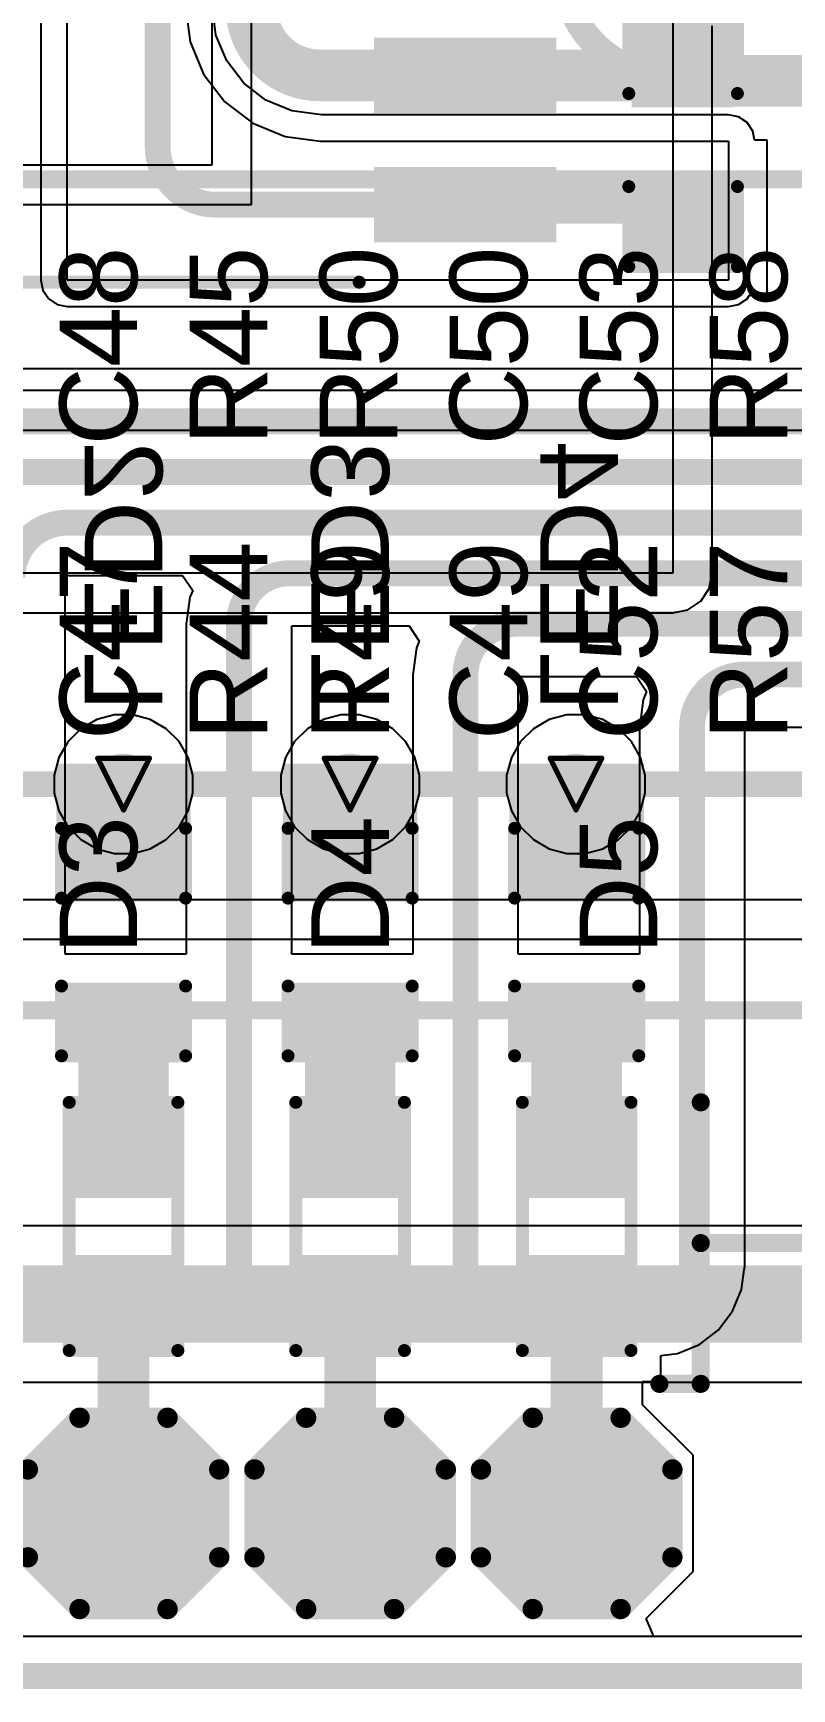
# Model space of a CAD drawing. Header units: inches. Extents: x 0 to 35.2, y -0.7 to 15.9.
# Drawn here: x 0.495 to 0.788, y -0.005 to 0.636 of the extents above; entities that cross this region are included whole.
import ezdxf

# ---------------------------------------------------------------- set-up
doc = ezdxf.new("R2010")
doc.units = ezdxf.units.IN
doc.header["$MEASUREMENT"] = 0
for name, color, linetype in [('Bottom Layer', 5, 'Continuous'), ('Bottom Overlay', 54, 'Continuous'), ('Bottom Paste', 16, 'Continuous'), ('Bottom Solder', 6, 'Continuous'), ('Drill Drawing', 1, 'Continuous'), ('GND1', 16, 'Continuous'), ('GND2', 76, 'Continuous'), ('Mechanical 6', 56, 'Continuous'), ('Top Layer', 1, 'Continuous'), ('Top Overlay', 2, 'Continuous'), ('Via Holes', 16, 'Continuous')]:
    doc.layers.add(name, color=color, linetype=linetype)
doc.styles.add('Arial', font='', dxfattribs={"height": 0.2})
doc.styles.get('Arial').set_extended_font_data('Arial')

# ---------------------------------------------------------------- blocks, each defined once
blk = doc.blocks.new('SOIC_16_300____B_22')
at = {"layer": 'Bottom Layer'}
for points in [[(0.15945, -0.11319), (0.22441, -0.11319), (0.22441, -0.13681), (0.15945, -0.13681)], [(0.15945, -0.16319), (0.22441, -0.16319), (0.22441, -0.18681), (0.15945, -0.18681)]]:
    blk.add_hatch(color=5, dxfattribs=at).paths.add_polyline_path(points)
at = {"layer": 'Bottom Paste'}
for points in [[(0.15945, -0.11319), (0.22441, -0.11319), (0.22441, -0.13681), (0.15945, -0.13681)], [(0.15945, -0.16319), (0.22441, -0.16319), (0.22441, -0.18681), (0.15945, -0.18681)]]:
    blk.add_hatch(color=16, dxfattribs=at).paths.add_polyline_path(points)
at = {"layer": 'Bottom Solder'}
for points in [[(0.15669, -0.11043), (0.22717, -0.11043), (0.22717, -0.13957), (0.15669, -0.13957)], [(0.15669, -0.16043), (0.22717, -0.16043), (0.22717, -0.18957), (0.15669, -0.18957)]]:
    blk.add_hatch(color=6, dxfattribs=at).paths.add_polyline_path(points)
at = {"layer": 'Bottom Overlay', "const_width": 0.005}
blk.add_lwpolyline([(-0.142, -0.205), (0.151, -0.205)], dxfattribs=at)
at = {"layer": 'Bottom Overlay', "const_width": 0.0025}
blk.add_lwpolyline([(0.14975, -0.205, 1), (0.15225, -0.205, 1)], format="xyb", close=True, dxfattribs=at)
blk = doc.blocks.new('T__________B_27')
at = {"layer": 'Bottom Layer'}
blk.add_hatch(color=5, dxfattribs=at).paths.add_polyline_path([(0.015, 0.03), (-0.015, 0.03), (-0.03, 0.015), (-0.03, -0.015), (-0.015, -0.03), (0.015, -0.03), (0.03, -0.015), (0.03, 0.015)])
at = {"layer": 'Bottom Paste'}
blk.add_hatch(color=16, dxfattribs=at).paths.add_polyline_path([(0.015, 0.03), (-0.015, 0.03), (-0.03, 0.015), (-0.03, -0.015), (-0.015, -0.03), (0.015, -0.03), (0.03, -0.015), (0.03, 0.015)])
at = {"layer": 'Bottom Solder'}
blk.add_hatch(color=6, dxfattribs=at).paths.add_polyline_path([(0.017, 0.034), (-0.017, 0.034), (-0.034, 0.017), (-0.034, -0.017), (-0.017, -0.034), (0.017, -0.034), (0.034, -0.017), (0.034, 0.017)])
at = {"layer": 'Bottom Overlay', "const_width": 0.00787}
for points in [[(-0.017, 0.037), (-0.037, 0.017)], [(0.017, 0.037), (-0.017, 0.037)], [(0.037, 0.017), (0.017, 0.037)], [(-0.037, 0.017), (-0.037, -0.017)], [(0.037, 0.017), (0.037, -0.017)], [(-0.017, -0.037), (-0.037, -0.017)], [(0.037, -0.017), (0.017, -0.037)], [(0.017, -0.037), (-0.017, -0.037)]]:
    blk.add_lwpolyline(points, dxfattribs=at)
at = {"layer": 'Bottom Overlay', "const_width": 0.00394}
for points in [[(-0.01897, 0.037, 1), (-0.01503, 0.037, 1)], [(-0.01897, 0.037, 1), (-0.01503, 0.037, 1)], [(0.01503, 0.037, 1), (0.01897, 0.037, 1)], [(0.01503, 0.037, 1), (0.01897, 0.037, 1)], [(-0.03897, 0.017, 1), (-0.03503, 0.017, 1)], [(-0.03897, 0.017, 1), (-0.03503, 0.017, 1)], [(0.03503, 0.017, 1), (0.03897, 0.017, 1)], [(0.03503, 0.017, 1), (0.03897, 0.017, 1)], [(-0.03897, -0.017, 1), (-0.03503, -0.017, 1)], [(-0.03897, -0.017, 1), (-0.03503, -0.017, 1)], [(0.03503, -0.017, 1), (0.03897, -0.017, 1)], [(0.03503, -0.017, 1), (0.03897, -0.017, 1)], [(-0.01897, -0.037, 1), (-0.01503, -0.037, 1)], [(-0.01897, -0.037, 1), (-0.01503, -0.037, 1)], [(0.01503, -0.037, 1), (0.01897, -0.037, 1)], [(0.01503, -0.037, 1), (0.01897, -0.037, 1)]]:
    blk.add_lwpolyline(points, format="xyb", close=True, dxfattribs=at)
blk = doc.blocks.new('T__________B_28')
at = {"layer": 'Bottom Layer'}
blk.add_hatch(color=5, dxfattribs=at).paths.add_polyline_path([(0.015, 0.03), (-0.015, 0.03), (-0.03, 0.015), (-0.03, -0.015), (-0.015, -0.03), (0.015, -0.03), (0.03, -0.015), (0.03, 0.015)])
at = {"layer": 'Bottom Paste'}
blk.add_hatch(color=16, dxfattribs=at).paths.add_polyline_path([(0.015, 0.03), (-0.015, 0.03), (-0.03, 0.015), (-0.03, -0.015), (-0.015, -0.03), (0.015, -0.03), (0.03, -0.015), (0.03, 0.015)])
at = {"layer": 'Bottom Solder'}
blk.add_hatch(color=6, dxfattribs=at).paths.add_polyline_path([(0.017, 0.034), (-0.017, 0.034), (-0.034, 0.017), (-0.034, -0.017), (-0.017, -0.034), (0.017, -0.034), (0.034, -0.017), (0.034, 0.017)])
at = {"layer": 'Bottom Overlay', "const_width": 0.00787}
for points in [[(-0.017, 0.037), (-0.037, 0.017)], [(0.017, 0.037), (-0.017, 0.037)], [(0.037, 0.017), (0.017, 0.037)], [(-0.037, 0.017), (-0.037, -0.017)], [(0.037, 0.017), (0.037, -0.017)], [(-0.017, -0.037), (-0.037, -0.017)], [(0.037, -0.017), (0.017, -0.037)], [(0.017, -0.037), (-0.017, -0.037)]]:
    blk.add_lwpolyline(points, dxfattribs=at)
at = {"layer": 'Bottom Overlay', "const_width": 0.00394}
for points in [[(-0.01897, 0.037, 1), (-0.01503, 0.037, 1)], [(-0.01897, 0.037, 1), (-0.01503, 0.037, 1)], [(0.01503, 0.037, 1), (0.01897, 0.037, 1)], [(0.01503, 0.037, 1), (0.01897, 0.037, 1)], [(-0.03897, 0.017, 1), (-0.03503, 0.017, 1)], [(-0.03897, 0.017, 1), (-0.03503, 0.017, 1)], [(0.03503, 0.017, 1), (0.03897, 0.017, 1)], [(0.03503, 0.017, 1), (0.03897, 0.017, 1)], [(-0.03897, -0.017, 1), (-0.03503, -0.017, 1)], [(-0.03897, -0.017, 1), (-0.03503, -0.017, 1)], [(0.03503, -0.017, 1), (0.03897, -0.017, 1)], [(0.03503, -0.017, 1), (0.03897, -0.017, 1)], [(-0.01897, -0.037, 1), (-0.01503, -0.037, 1)], [(-0.01897, -0.037, 1), (-0.01503, -0.037, 1)], [(0.01503, -0.037, 1), (0.01897, -0.037, 1)], [(0.01503, -0.037, 1), (0.01897, -0.037, 1)]]:
    blk.add_lwpolyline(points, format="xyb", close=True, dxfattribs=at)
blk = doc.blocks.new('T__________B_29')
at = {"layer": 'Bottom Layer'}
blk.add_hatch(color=5, dxfattribs=at).paths.add_polyline_path([(0.015, 0.03), (-0.015, 0.03), (-0.03, 0.015), (-0.03, -0.015), (-0.015, -0.03), (0.015, -0.03), (0.03, -0.015), (0.03, 0.015)])
at = {"layer": 'Bottom Paste'}
blk.add_hatch(color=16, dxfattribs=at).paths.add_polyline_path([(0.015, 0.03), (-0.015, 0.03), (-0.03, 0.015), (-0.03, -0.015), (-0.015, -0.03), (0.015, -0.03), (0.03, -0.015), (0.03, 0.015)])
at = {"layer": 'Bottom Solder'}
blk.add_hatch(color=6, dxfattribs=at).paths.add_polyline_path([(0.017, 0.034), (-0.017, 0.034), (-0.034, 0.017), (-0.034, -0.017), (-0.017, -0.034), (0.017, -0.034), (0.034, -0.017), (0.034, 0.017)])
at = {"layer": 'Bottom Overlay', "const_width": 0.00787}
for points in [[(-0.017, 0.037), (-0.037, 0.017)], [(0.017, 0.037), (-0.017, 0.037)], [(0.037, 0.017), (0.017, 0.037)], [(-0.037, 0.017), (-0.037, -0.017)], [(0.037, 0.017), (0.037, -0.017)], [(-0.017, -0.037), (-0.037, -0.017)], [(0.037, -0.017), (0.017, -0.037)], [(0.017, -0.037), (-0.017, -0.037)]]:
    blk.add_lwpolyline(points, dxfattribs=at)
at = {"layer": 'Bottom Overlay', "const_width": 0.00394}
for points in [[(-0.01897, 0.037, 1), (-0.01503, 0.037, 1)], [(-0.01897, 0.037, 1), (-0.01503, 0.037, 1)], [(0.01503, 0.037, 1), (0.01897, 0.037, 1)], [(0.01503, 0.037, 1), (0.01897, 0.037, 1)], [(-0.03897, 0.017, 1), (-0.03503, 0.017, 1)], [(-0.03897, 0.017, 1), (-0.03503, 0.017, 1)], [(0.03503, 0.017, 1), (0.03897, 0.017, 1)], [(0.03503, 0.017, 1), (0.03897, 0.017, 1)], [(-0.03897, -0.017, 1), (-0.03503, -0.017, 1)], [(-0.03897, -0.017, 1), (-0.03503, -0.017, 1)], [(0.03503, -0.017, 1), (0.03897, -0.017, 1)], [(0.03503, -0.017, 1), (0.03897, -0.017, 1)], [(-0.01897, -0.037, 1), (-0.01503, -0.037, 1)], [(-0.01897, -0.037, 1), (-0.01503, -0.037, 1)], [(0.01503, -0.037, 1), (0.01897, -0.037, 1)], [(0.01503, -0.037, 1), (0.01897, -0.037, 1)]]:
    blk.add_lwpolyline(points, format="xyb", close=True, dxfattribs=at)
blk = doc.blocks.new('R___0603_B_39')
at = {"layer": 'Bottom Layer'}
for points in [[(-0.045, -0.0175), (-0.045, 0.0175), (-0.015, 0.0175), (-0.015, -0.0175)], [(0.015, -0.0175), (0.015, 0.0175), (0.045, 0.0175), (0.045, -0.0175)]]:
    blk.add_hatch(color=5, dxfattribs=at).paths.add_polyline_path(points)
at = {"layer": 'Bottom Paste'}
for points in [[(-0.045, -0.0175), (-0.045, 0.0175), (-0.015, 0.0175), (-0.015, -0.0175)], [(0.015, -0.0175), (0.015, 0.0175), (0.045, 0.0175), (0.045, -0.0175)]]:
    blk.add_hatch(color=16, dxfattribs=at).paths.add_polyline_path(points)
at = {"layer": 'Bottom Solder'}
for points in [[(-0.049, -0.0215), (-0.049, 0.0215), (-0.011, 0.0215), (-0.011, -0.0215)], [(0.011, -0.0215), (0.011, 0.0215), (0.049, 0.0215), (0.049, -0.0215)]]:
    blk.add_hatch(color=6, dxfattribs=at).paths.add_polyline_path(points)
at = {"layer": 'Bottom Overlay', "const_width": 0.005}
for points in [[(-0.048, -0.021), (-0.048, 0.021)], [(0.048, 0.021), (-0.048, 0.021)], [(0.048, -0.021), (0.048, 0.021)], [(0.048, -0.021), (-0.048, -0.021)]]:
    blk.add_lwpolyline(points, dxfattribs=at)
at = {"layer": 'Bottom Overlay', "const_width": 0.0025}
for points in [[(-0.04925, 0.021, 1), (-0.04675, 0.021, 1)], [(-0.04925, 0.021, 1), (-0.04675, 0.021, 1)], [(0.04675, 0.021, 1), (0.04925, 0.021, 1)], [(0.04675, 0.021, 1), (0.04925, 0.021, 1)], [(-0.04925, -0.021, 1), (-0.04675, -0.021, 1)], [(-0.04925, -0.021, 1), (-0.04675, -0.021, 1)], [(0.04675, -0.021, 1), (0.04925, -0.021, 1)], [(0.04675, -0.021, 1), (0.04925, -0.021, 1)]]:
    blk.add_lwpolyline(points, format="xyb", close=True, dxfattribs=at)
blk = doc.blocks.new('R___0603_B_40')
at = {"layer": 'Bottom Layer'}
for points in [[(-0.045, -0.0175), (-0.045, 0.0175), (-0.015, 0.0175), (-0.015, -0.0175)], [(0.015, -0.0175), (0.015, 0.0175), (0.045, 0.0175), (0.045, -0.0175)]]:
    blk.add_hatch(color=5, dxfattribs=at).paths.add_polyline_path(points)
at = {"layer": 'Bottom Paste'}
for points in [[(-0.045, -0.0175), (-0.045, 0.0175), (-0.015, 0.0175), (-0.015, -0.0175)], [(0.015, -0.0175), (0.015, 0.0175), (0.045, 0.0175), (0.045, -0.0175)]]:
    blk.add_hatch(color=16, dxfattribs=at).paths.add_polyline_path(points)
at = {"layer": 'Bottom Solder'}
for points in [[(-0.049, -0.0215), (-0.049, 0.0215), (-0.011, 0.0215), (-0.011, -0.0215)], [(0.011, -0.0215), (0.011, 0.0215), (0.049, 0.0215), (0.049, -0.0215)]]:
    blk.add_hatch(color=6, dxfattribs=at).paths.add_polyline_path(points)
at = {"layer": 'Bottom Overlay', "const_width": 0.005}
for points in [[(-0.048, -0.021), (-0.048, 0.021)], [(0.048, 0.021), (-0.048, 0.021)], [(0.048, -0.021), (0.048, 0.021)], [(0.048, -0.021), (-0.048, -0.021)]]:
    blk.add_lwpolyline(points, dxfattribs=at)
at = {"layer": 'Bottom Overlay', "const_width": 0.0025}
for points in [[(-0.04925, 0.021, 1), (-0.04675, 0.021, 1)], [(-0.04925, 0.021, 1), (-0.04675, 0.021, 1)], [(0.04675, 0.021, 1), (0.04925, 0.021, 1)], [(0.04675, 0.021, 1), (0.04925, 0.021, 1)], [(-0.04925, -0.021, 1), (-0.04675, -0.021, 1)], [(-0.04925, -0.021, 1), (-0.04675, -0.021, 1)], [(0.04675, -0.021, 1), (0.04925, -0.021, 1)], [(0.04675, -0.021, 1), (0.04925, -0.021, 1)]]:
    blk.add_lwpolyline(points, format="xyb", close=True, dxfattribs=at)
blk = doc.blocks.new('R___0603_B_41')
at = {"layer": 'Bottom Layer'}
for points in [[(-0.045, -0.0175), (-0.045, 0.0175), (-0.015, 0.0175), (-0.015, -0.0175)], [(0.015, -0.0175), (0.015, 0.0175), (0.045, 0.0175), (0.045, -0.0175)]]:
    blk.add_hatch(color=5, dxfattribs=at).paths.add_polyline_path(points)
at = {"layer": 'Bottom Paste'}
for points in [[(-0.045, -0.0175), (-0.045, 0.0175), (-0.015, 0.0175), (-0.015, -0.0175)], [(0.015, -0.0175), (0.015, 0.0175), (0.045, 0.0175), (0.045, -0.0175)]]:
    blk.add_hatch(color=16, dxfattribs=at).paths.add_polyline_path(points)
at = {"layer": 'Bottom Solder'}
for points in [[(-0.049, -0.0215), (-0.049, 0.0215), (-0.011, 0.0215), (-0.011, -0.0215)], [(0.011, -0.0215), (0.011, 0.0215), (0.049, 0.0215), (0.049, -0.0215)]]:
    blk.add_hatch(color=6, dxfattribs=at).paths.add_polyline_path(points)
at = {"layer": 'Bottom Overlay', "const_width": 0.005}
for points in [[(-0.048, -0.021), (-0.048, 0.021)], [(0.048, 0.021), (-0.048, 0.021)], [(0.048, -0.021), (0.048, 0.021)], [(0.048, -0.021), (-0.048, -0.021)]]:
    blk.add_lwpolyline(points, dxfattribs=at)
at = {"layer": 'Bottom Overlay', "const_width": 0.0025}
for points in [[(-0.04925, 0.021, 1), (-0.04675, 0.021, 1)], [(-0.04925, 0.021, 1), (-0.04675, 0.021, 1)], [(0.04675, 0.021, 1), (0.04925, 0.021, 1)], [(0.04675, 0.021, 1), (0.04925, 0.021, 1)], [(-0.04925, -0.021, 1), (-0.04675, -0.021, 1)], [(-0.04925, -0.021, 1), (-0.04675, -0.021, 1)], [(0.04675, -0.021, 1), (0.04925, -0.021, 1)], [(0.04675, -0.021, 1), (0.04925, -0.021, 1)]]:
    blk.add_lwpolyline(points, format="xyb", close=True, dxfattribs=at)
blk = doc.blocks.new('LED_0603_B_109')
at = {"layer": 'Bottom Layer'}
for points in [[(-0.03937, 0.01969), (-0.01969, 0.01969), (-0.01969, -0.01969), (-0.03937, -0.01969)], [(0.01969, 0.01969), (0.03937, 0.01969), (0.03937, -0.01969), (0.01969, -0.01969)]]:
    blk.add_hatch(color=5, dxfattribs=at).paths.add_polyline_path(points)
at = {"layer": 'Bottom Overlay'}
blk.add_hatch(color=54, dxfattribs=at).paths.add_polyline_path([(0.044, -0.026), (0.069, -0.026), (0.069, 0.026), (0.044, 0.026)])
at = {"layer": 'Bottom Paste'}
for points in [[(-0.03937, 0.01969), (-0.01969, 0.01969), (-0.01969, -0.01969), (-0.03937, -0.01969)], [(0.01969, 0.01969), (0.03937, 0.01969), (0.03937, -0.01969), (0.01969, -0.01969)]]:
    blk.add_hatch(color=16, dxfattribs=at).paths.add_polyline_path(points)
at = {"layer": 'Bottom Solder'}
for points in [[(-0.04337, 0.02369), (-0.01569, 0.02369), (-0.01569, -0.02369), (-0.04337, -0.02369)], [(0.01569, 0.02369), (0.04337, 0.02369), (0.04337, -0.02369), (0.01569, -0.02369)]]:
    blk.add_hatch(color=6, dxfattribs=at).paths.add_polyline_path(points)
at = {"layer": 'Bottom Overlay', "const_width": 0.005}
for points in [[(-0.044, 0.024), (-0.017, 0.024)], [(-0.044, 0.024), (-0.044, -0.024)], [(0.017, 0.024), (0.044, 0.024)], [(0.044, 0.024), (0.044, -0.024)], [(-0.044, -0.024), (-0.017, -0.024)], [(0.017, -0.024), (0.044, -0.024)]]:
    blk.add_lwpolyline(points, dxfattribs=at)
at = {"layer": 'Bottom Overlay', "const_width": 0.0025}
for points in [[(-0.04525, 0.024, 1), (-0.04275, 0.024, 1)], [(-0.04525, 0.024, 1), (-0.04275, 0.024, 1)], [(-0.01825, 0.024, 1), (-0.01575, 0.024, 1)], [(0.01575, 0.024, 1), (0.01825, 0.024, 1)], [(0.04275, 0.024, 1), (0.04525, 0.024, 1)], [(0.04275, 0.024, 1), (0.04525, 0.024, 1)], [(-0.04525, -0.024, 1), (-0.04275, -0.024, 1)], [(-0.04525, -0.024, 1), (-0.04275, -0.024, 1)], [(-0.01825, -0.024, 1), (-0.01575, -0.024, 1)], [(0.01575, -0.024, 1), (0.01825, -0.024, 1)], [(0.04275, -0.024, 1), (0.04525, -0.024, 1)], [(0.04275, -0.024, 1), (0.04525, -0.024, 1)]]:
    blk.add_lwpolyline(points, format="xyb", close=True, dxfattribs=at)
blk = doc.blocks.new('LED_0603_B_110')
at = {"layer": 'Bottom Layer'}
for points in [[(-0.03937, 0.01969), (-0.01969, 0.01969), (-0.01969, -0.01969), (-0.03937, -0.01969)], [(0.01969, 0.01969), (0.03937, 0.01969), (0.03937, -0.01969), (0.01969, -0.01969)]]:
    blk.add_hatch(color=5, dxfattribs=at).paths.add_polyline_path(points)
at = {"layer": 'Bottom Overlay'}
blk.add_hatch(color=54, dxfattribs=at).paths.add_polyline_path([(0.044, -0.026), (0.069, -0.026), (0.069, 0.026), (0.044, 0.026)])
at = {"layer": 'Bottom Paste'}
for points in [[(-0.03937, 0.01969), (-0.01969, 0.01969), (-0.01969, -0.01969), (-0.03937, -0.01969)], [(0.01969, 0.01969), (0.03937, 0.01969), (0.03937, -0.01969), (0.01969, -0.01969)]]:
    blk.add_hatch(color=16, dxfattribs=at).paths.add_polyline_path(points)
at = {"layer": 'Bottom Solder'}
for points in [[(-0.04337, 0.02369), (-0.01569, 0.02369), (-0.01569, -0.02369), (-0.04337, -0.02369)], [(0.01569, 0.02369), (0.04337, 0.02369), (0.04337, -0.02369), (0.01569, -0.02369)]]:
    blk.add_hatch(color=6, dxfattribs=at).paths.add_polyline_path(points)
at = {"layer": 'Bottom Overlay', "const_width": 0.005}
for points in [[(-0.044, 0.024), (-0.017, 0.024)], [(-0.044, 0.024), (-0.044, -0.024)], [(0.017, 0.024), (0.044, 0.024)], [(0.044, 0.024), (0.044, -0.024)], [(-0.044, -0.024), (-0.017, -0.024)], [(0.017, -0.024), (0.044, -0.024)]]:
    blk.add_lwpolyline(points, dxfattribs=at)
at = {"layer": 'Bottom Overlay', "const_width": 0.0025}
for points in [[(-0.04525, 0.024, 1), (-0.04275, 0.024, 1)], [(-0.04525, 0.024, 1), (-0.04275, 0.024, 1)], [(-0.01825, 0.024, 1), (-0.01575, 0.024, 1)], [(0.01575, 0.024, 1), (0.01825, 0.024, 1)], [(0.04275, 0.024, 1), (0.04525, 0.024, 1)], [(0.04275, 0.024, 1), (0.04525, 0.024, 1)], [(-0.04525, -0.024, 1), (-0.04275, -0.024, 1)], [(-0.04525, -0.024, 1), (-0.04275, -0.024, 1)], [(-0.01825, -0.024, 1), (-0.01575, -0.024, 1)], [(0.01575, -0.024, 1), (0.01825, -0.024, 1)], [(0.04275, -0.024, 1), (0.04525, -0.024, 1)], [(0.04275, -0.024, 1), (0.04525, -0.024, 1)]]:
    blk.add_lwpolyline(points, format="xyb", close=True, dxfattribs=at)
blk = doc.blocks.new('LED_0603_B_111')
at = {"layer": 'Bottom Layer'}
for points in [[(-0.03937, 0.01969), (-0.01969, 0.01969), (-0.01969, -0.01969), (-0.03937, -0.01969)], [(0.01969, 0.01969), (0.03937, 0.01969), (0.03937, -0.01969), (0.01969, -0.01969)]]:
    blk.add_hatch(color=5, dxfattribs=at).paths.add_polyline_path(points)
at = {"layer": 'Bottom Overlay'}
blk.add_hatch(color=54, dxfattribs=at).paths.add_polyline_path([(0.044, -0.026), (0.069, -0.026), (0.069, 0.026), (0.044, 0.026)])
at = {"layer": 'Bottom Paste'}
for points in [[(-0.03937, 0.01969), (-0.01969, 0.01969), (-0.01969, -0.01969), (-0.03937, -0.01969)], [(0.01969, 0.01969), (0.03937, 0.01969), (0.03937, -0.01969), (0.01969, -0.01969)]]:
    blk.add_hatch(color=16, dxfattribs=at).paths.add_polyline_path(points)
at = {"layer": 'Bottom Solder'}
for points in [[(-0.04337, 0.02369), (-0.01569, 0.02369), (-0.01569, -0.02369), (-0.04337, -0.02369)], [(0.01569, 0.02369), (0.04337, 0.02369), (0.04337, -0.02369), (0.01569, -0.02369)]]:
    blk.add_hatch(color=6, dxfattribs=at).paths.add_polyline_path(points)
at = {"layer": 'Bottom Overlay', "const_width": 0.005}
for points in [[(-0.044, 0.024), (-0.017, 0.024)], [(-0.044, 0.024), (-0.044, -0.024)], [(0.017, 0.024), (0.044, 0.024)], [(0.044, 0.024), (0.044, -0.024)], [(-0.044, -0.024), (-0.017, -0.024)], [(0.017, -0.024), (0.044, -0.024)]]:
    blk.add_lwpolyline(points, dxfattribs=at)
at = {"layer": 'Bottom Overlay', "const_width": 0.0025}
for points in [[(-0.04525, 0.024, 1), (-0.04275, 0.024, 1)], [(-0.04525, 0.024, 1), (-0.04275, 0.024, 1)], [(-0.01825, 0.024, 1), (-0.01575, 0.024, 1)], [(0.01575, 0.024, 1), (0.01825, 0.024, 1)], [(0.04275, 0.024, 1), (0.04525, 0.024, 1)], [(0.04275, 0.024, 1), (0.04525, 0.024, 1)], [(-0.04525, -0.024, 1), (-0.04275, -0.024, 1)], [(-0.04525, -0.024, 1), (-0.04275, -0.024, 1)], [(-0.01825, -0.024, 1), (-0.01575, -0.024, 1)], [(0.01575, -0.024, 1), (0.01825, -0.024, 1)], [(0.04275, -0.024, 1), (0.04525, -0.024, 1)], [(0.04275, -0.024, 1), (0.04525, -0.024, 1)]]:
    blk.add_lwpolyline(points, format="xyb", close=True, dxfattribs=at)
blk = doc.blocks.new('C___0603_B_167')
at = {"layer": 'Bottom Layer'}
for points in [[(-0.045, -0.0175), (-0.045, 0.0175), (-0.015, 0.0175), (-0.015, -0.0175)], [(0.015, -0.0175), (0.015, 0.0175), (0.045, 0.0175), (0.045, -0.0175)]]:
    blk.add_hatch(color=5, dxfattribs=at).paths.add_polyline_path(points)
at = {"layer": 'Bottom Paste'}
for points in [[(-0.045, -0.0175), (-0.045, 0.0175), (-0.015, 0.0175), (-0.015, -0.0175)], [(0.015, -0.0175), (0.015, 0.0175), (0.045, 0.0175), (0.045, -0.0175)]]:
    blk.add_hatch(color=16, dxfattribs=at).paths.add_polyline_path(points)
at = {"layer": 'Bottom Solder'}
for points in [[(-0.04736, -0.01986), (-0.04736, 0.01986), (-0.01264, 0.01986), (-0.01264, -0.01986)], [(0.01264, -0.01986), (0.01264, 0.01986), (0.04736, 0.01986), (0.04736, -0.01986)]]:
    blk.add_hatch(color=6, dxfattribs=at).paths.add_polyline_path(points)
at = {"layer": 'Bottom Overlay', "const_width": 0.005}
for points in [[(-0.049, -0.021), (-0.049, 0.021)], [(-0.018, 0.021), (-0.049, 0.021)], [(0.049, 0.021), (0.018, 0.021)], [(0.049, -0.021), (0.049, 0.021)], [(-0.018, -0.021), (-0.049, -0.021)], [(0.049, -0.021), (0.018, -0.021)]]:
    blk.add_lwpolyline(points, dxfattribs=at)
at = {"layer": 'Bottom Overlay', "const_width": 0.0025}
for points in [[(-0.05025, 0.021, 1), (-0.04775, 0.021, 1)], [(-0.05025, 0.021, 1), (-0.04775, 0.021, 1)], [(-0.01925, 0.021, 1), (-0.01675, 0.021, 1)], [(0.01675, 0.021, 1), (0.01925, 0.021, 1)], [(0.04775, 0.021, 1), (0.05025, 0.021, 1)], [(0.04775, 0.021, 1), (0.05025, 0.021, 1)], [(-0.05025, -0.021, 1), (-0.04775, -0.021, 1)], [(-0.05025, -0.021, 1), (-0.04775, -0.021, 1)], [(-0.01925, -0.021, 1), (-0.01675, -0.021, 1)], [(0.01675, -0.021, 1), (0.01925, -0.021, 1)], [(0.04775, -0.021, 1), (0.05025, -0.021, 1)], [(0.04775, -0.021, 1), (0.05025, -0.021, 1)]]:
    blk.add_lwpolyline(points, format="xyb", close=True, dxfattribs=at)

msp = doc.modelspace()

# ---------------------------------------------------------------- hatches: boundary and pattern name
at = {"layer": 'Bottom Layer'}
h = msp.add_hatch(color=5, dxfattribs=at)
edge = h.paths.add_edge_path()
edge.add_arc((0.52983, 0.345), 0.01181, 0, 360)
h = msp.add_hatch(color=5, dxfattribs=at)
edge = h.paths.add_edge_path()
edge.add_arc((0.61743, 0.345), 0.01181, 0, 360)
h = msp.add_hatch(color=5, dxfattribs=at)
edge = h.paths.add_edge_path()
edge.add_arc((0.70476, 0.345), 0.01181, 0, 360)
for points in [[(0.54733, 0.25437), (0.51233, 0.25437), (0.51233, 0.20389), (0.54733, 0.20389)], [(0.63493, 0.25437), (0.59993, 0.25437), (0.59993, 0.20389), (0.63493, 0.20389)], [(0.72253, 0.25437), (0.68753, 0.25437), (0.68753, 0.2039), (0.72253, 0.2039)]]:
    msp.add_hatch(color=5, dxfattribs=at).paths.add_polyline_path(points)
at = {"layer": 'GND1'}
h = msp.add_hatch(color=16, dxfattribs=at)
edge = h.paths.add_edge_path()
edge.add_arc((0.52983, 0.345), 0.01181, 0, 360)
h = msp.add_hatch(color=16, dxfattribs=at)
edge = h.paths.add_edge_path()
edge.add_arc((0.61743, 0.345), 0.01181, 0, 360)
h = msp.add_hatch(color=16, dxfattribs=at)
edge = h.paths.add_edge_path()
edge.add_arc((0.70476, 0.345), 0.01181, 0, 360)
at = {"layer": 'GND2'}
h = msp.add_hatch(color=76, dxfattribs=at)
edge = h.paths.add_edge_path()
edge.add_arc((0.52983, 0.345), 0.01181, 0, 360)
h = msp.add_hatch(color=76, dxfattribs=at)
edge = h.paths.add_edge_path()
edge.add_arc((0.61743, 0.345), 0.01181, 0, 360)
h = msp.add_hatch(color=76, dxfattribs=at)
edge = h.paths.add_edge_path()
edge.add_arc((0.70476, 0.345), 0.01181, 0, 360)
at = {"layer": 'Top Layer'}
h = msp.add_hatch(color=1, dxfattribs=at)
edge = h.paths.add_edge_path()
edge.add_arc((0.52983, 0.345), 0.01181, 0, 360)
h = msp.add_hatch(color=1, dxfattribs=at)
edge = h.paths.add_edge_path()
edge.add_arc((0.61743, 0.345), 0.01181, 0, 360)
h = msp.add_hatch(color=1, dxfattribs=at)
edge = h.paths.add_edge_path()
edge.add_arc((0.70476, 0.345), 0.01181, 0, 360)
at = {"layer": 'Via Holes'}
h = msp.add_hatch(color=7, dxfattribs=at)
edge = h.paths.add_edge_path()
edge.add_arc((0.52983, 0.345), 0.00591, 0, 360)
h = msp.add_hatch(color=7, dxfattribs=at)
edge = h.paths.add_edge_path()
edge.add_arc((0.61743, 0.345), 0.00591, 0, 360)
h = msp.add_hatch(color=7, dxfattribs=at)
edge = h.paths.add_edge_path()
edge.add_arc((0.70476, 0.345), 0.00591, 0, 360)

# ---------------------------------------------------------------- linework, layer by layer
at = {"layer": 'Bottom Layer'}
for p, q in [((0.49789, 0.99222), (0.49789, 0.54)), ((0.50809, 0.54), (0.50809, 0.99222)), ((0.55395, 0.64485), (0.55562, 0.63213)), ((0.56555, 0.63479), (0.56405, 0.64618)), ((0.5697, 0.62478), (0.56555, 0.63479)), ((0.55562, 0.63213), (0.5608, 0.61964)), ((0.5763, 0.61618), (0.5697, 0.62478)), ((0.5608, 0.61964), (0.56903, 0.60891)), ((0.5849, 0.60958), (0.5763, 0.61618)), ((0.56903, 0.60891), (0.57976, 0.60067)), ((0.59492, 0.60543), (0.5849, 0.60958)), ((0.60631, 0.60393), (0.59492, 0.60543)), ((0.60646, 0.60388), (0.60631, 0.60393)), ((0.76367, 0.60388), (0.60646, 0.60388)), ((0.76757, 0.6031), (0.76367, 0.60388)), ((0.77088, 0.60089), (0.76757, 0.6031)), ((0.57976, 0.60067), (0.59226, 0.5955)), ((0.77309, 0.59759), (0.77088, 0.60089)), ((0.77377, 0.59417), (0.77309, 0.59759)), ((0.59226, 0.5955), (0.60498, 0.59382)), ((0.60498, 0.59382), (0.60567, 0.59368)), ((0.60567, 0.59368), (0.61438, 0.59368)), ((0.61438, 0.59368), (0.74117, 0.59368)), ((0.74117, 0.59368), (0.76367, 0.59368)), ((0.76367, 0.59368), (0.76367, 0.54)), ((0.77867, 0.59417), (0.77377, 0.59417)), ((0.77867, 0.53417), (0.77867, 0.59417)), ((0.49789, 0.54), (0.49867, 0.5361)), ((0.76367, 0.54), (0.50809, 0.54)), ((0.49867, 0.5361), (0.50088, 0.53279)), ((0.50088, 0.53279), (0.50419, 0.53058)), ((0.76757, 0.53058), (0.77088, 0.53279)), ((0.77088, 0.53279), (0.7718, 0.53417)), ((0.7718, 0.53417), (0.77867, 0.53417)), ((0.50419, 0.53058), (0.50809, 0.5298)), ((0.50809, 0.5298), (0.76367, 0.5298)), ((0.76367, 0.5298), (0.76757, 0.53058)), ((1.08729, 0.50571), (0.28949, 0.50571)), ((0.50724, 0.27921), (0.50724, 0.42492)), ((0.50724, 0.42492), (0.50729, 0.42492)), ((0.50729, 0.42492), (0.50752, 0.42548)), ((0.50752, 0.42548), (0.50809, 0.42572)), ((0.50809, 0.42572), (0.50809, 0.42576)), ((0.50809, 0.42576), (0.55267, 0.42576)), ((0.55267, 0.42576), (0.55656, 0.41994)), ((0.55547, 0.41732), (0.55421, 0.40774)), ((0.55656, 0.41994), (0.55547, 0.41732)), ((0.55421, 0.40774), (0.55406, 0.40699)), ((0.55406, 0.40699), (0.55406, 0.27921)), ((0.59484, 0.27921), (0.59484, 0.40618)), ((0.59484, 0.40618), (0.64027, 0.40618)), ((0.64027, 0.40618), (0.64416, 0.40036)), ((0.64307, 0.39774), (0.64181, 0.38815)), ((0.64416, 0.40036), (0.64307, 0.39774)), ((0.64181, 0.38815), (0.64166, 0.38741)), ((0.64166, 0.38741), (0.64166, 0.27921)), ((0.68244, 0.27921), (0.68244, 0.3866)), ((0.68244, 0.3866), (0.72813, 0.3866)), ((0.72813, 0.3866), (0.73202, 0.38078)), ((0.73202, 0.38078), (0.73069, 0.37757)), ((0.73069, 0.37757), (0.72939, 0.36767)), ((0.72939, 0.36767), (0.72926, 0.36703)), ((0.72926, 0.36703), (0.72926, 0.27921)), ((0.77004, 0.3669), (0.77012, 0.36694)), ((0.77004, 0.15852), (0.77004, 0.3669)), ((0.77012, 0.36694), (0.77016, 0.36701)), ((0.77016, 0.36701), (0.97369, 0.36701)), ((0.55406, 0.27921), (0.50724, 0.27921)), ((0.64166, 0.27921), (0.59484, 0.27921)), ((0.72926, 0.27921), (0.68244, 0.27921)), ((0.76876, 0.14948), (0.76977, 0.15713)), ((0.76977, 0.15713), (0.77004, 0.15852)), ((0.76527, 0.14106), (0.76876, 0.14948)), ((0.75972, 0.13383), (0.76527, 0.14106)), ((0.74407, 0.12479), (0.75249, 0.12828)), ((0.75249, 0.12828), (0.75972, 0.13383)), ((0.73753, 0.12393), (0.74407, 0.12479)), ((0.73753, 0.1139), (0.73753, 0.12393)), ((0.73052, 0.1049), (0.73052, 0.1139)), ((0.73052, 0.1139), (0.73753, 0.1139)), ((0.75003, 0.08539), (0.73052, 0.1049)), ((0.75003, 0.04039), (0.75003, 0.08539)), ((0.73193, 0.02229), (0.75003, 0.04039)), ((0.73483, 0.01529), (0.73193, 0.02229)), ((1.30289, 0.01529), (0.73483, 0.01529))]:
    msp.add_line(p, q, dxfattribs=at)
for points, const_width in [([(0.54305, 0.59146), (0.54305, 0.94917)], 0.01), ([(0.74617, 0.62417), (0.75323, 0.61712)], 0.02), ([(0.60567, 0.61917), (0.74117, 0.61917)], 0.02), ([(0.75323, 0.61712), (1.01229, 0.61712)], 0.02), ([(0.66205, 0.56937), (0.74098, 0.56937)], 0.015), ([(0.56534, 0.56917), (0.66186, 0.56917)], 0.01), ([(0.74098, 0.56937), (0.74617, 0.56417)], 0.01), ([(0.28949, 0.48532), (1.09007, 0.48532)], 0.01), ([(0.37275, 0.46574), (1.1064, 0.46574)], 0.01), ([(0.50809, 0.44615), (1.13057, 0.44615)], 0.01), ([(0.59403, 0.42657), (1.15058, 0.42657)], 0.01), ([(0.57445, 0.15851), (0.57445, 0.40699)], 0.01), ([(0.68163, 0.40699), (1.16943, 0.40699)], 0.01), ([(0.66205, 0.15851), (0.66205, 0.38741)], 0.01), ([(0.77003, 0.38741), (1.18992, 0.38741)], 0.01), ([(0.74965, 0.15852), (0.74965, 0.36703)], 0.01), ([(0.52983, 0.31342), (0.52983, 0.345)], 0.02), ([(0.61743, 0.31342), (0.61743, 0.345)], 0.02), ([(0.70476, 0.31638), (0.70476, 0.345)], 0.02), ([(0.52983, 0.06289), (0.52983, 0.14389)], 0.02), ([(0.61743, 0.06289), (0.61743, 0.14389)], 0.02), ([(0.70503, 0.0629), (0.70503, 0.1439)], 0.02), ([(0.52983, 0.14389), (0.55983, 0.14389)], 0.01), ([(0.61743, 0.14389), (0.64743, 0.14389)], 0.01), ([(0.70503, 0.1439), (0.73503, 0.1439)], 0.01)]:
    msp.add_lwpolyline(points, dxfattribs=dict(at, const_width=const_width))
for points, const_width in [([(0.60567, 0.61917, -0.414214), (0.5793, 0.64554)], 0.02), ([(0.56534, 0.56917, -0.414214), (0.54305, 0.59146)], 0.01), ([(0.48685, 0.42492, -0.414214), (0.50809, 0.44615)], 0.01), ([(0.57445, 0.40699, -0.414214), (0.59403, 0.42657)], 0.01), ([(0.66205, 0.38741, -0.414214), (0.68163, 0.40699)], 0.01), ([(0.74965, 0.36703, -0.414214), (0.77003, 0.38741)], 0.01), ([(0.57445, 0.15851, -0.414214), (0.55983, 0.14389)], 0.01), ([(0.66205, 0.15851, -0.414214), (0.64743, 0.14389)], 0.01), ([(0.74965, 0.15852, -0.414214), (0.73503, 0.1439)], 0.01)]:
    msp.add_lwpolyline(points, format="xyb", dxfattribs=dict(at, const_width=const_width))
for points, const_width in [([(0.74117, 0.62417, 1), (0.75117, 0.62417, 1)], 0.01), ([(0.60067, 0.61917, 1), (0.61067, 0.61917, 1)], 0.01), ([(0.60067, 0.61917, 1), (0.61067, 0.61917, 1)], 0.01), ([(0.73617, 0.61917, 1), (0.74617, 0.61917, 1)], 0.01), ([(0.74823, 0.61712, 1), (0.75823, 0.61712, 1)], 0.01), ([(0.74823, 0.61712, 1), (0.75823, 0.61712, 1)], 0.01), ([(0.54055, 0.59146, 1), (0.54555, 0.59146, 1)], 0.005), ([(0.54055, 0.59146, 1), (0.54555, 0.59146, 1)], 0.005), ([(0.6583, 0.56937, 1), (0.6658, 0.56937, 1)], 0.0075), ([(0.73723, 0.56937, 1), (0.74473, 0.56937, 1)], 0.0075), ([(0.56284, 0.56917, 1), (0.56784, 0.56917, 1)], 0.005), ([(0.56284, 0.56917, 1), (0.56784, 0.56917, 1)], 0.005), ([(0.65936, 0.56917, 1), (0.66436, 0.56917, 1)], 0.005), ([(0.73848, 0.56937, 1), (0.74348, 0.56937, 1)], 0.005), ([(0.74367, 0.56417, 1), (0.74867, 0.56417, 1)], 0.005), ([(0.50559, 0.44615, 1), (0.51059, 0.44615, 1)], 0.005), ([(0.50559, 0.44615, 1), (0.51059, 0.44615, 1)], 0.005), ([(0.59153, 0.42657, 1), (0.59653, 0.42657, 1)], 0.005), ([(0.59153, 0.42657, 1), (0.59653, 0.42657, 1)], 0.005), ([(0.57195, 0.40699, 1), (0.57695, 0.40699, 1)], 0.005), ([(0.57195, 0.40699, 1), (0.57695, 0.40699, 1)], 0.005), ([(0.67913, 0.40699, 1), (0.68413, 0.40699, 1)], 0.005), ([(0.67913, 0.40699, 1), (0.68413, 0.40699, 1)], 0.005), ([(0.65955, 0.38741, 1), (0.66455, 0.38741, 1)], 0.005), ([(0.65955, 0.38741, 1), (0.66455, 0.38741, 1)], 0.005), ([(0.76753, 0.38741, 1), (0.77253, 0.38741, 1)], 0.005), ([(0.76753, 0.38741, 1), (0.77253, 0.38741, 1)], 0.005), ([(0.74715, 0.36703, 1), (0.75215, 0.36703, 1)], 0.005), ([(0.74715, 0.36703, 1), (0.75215, 0.36703, 1)], 0.005), ([(0.52483, 0.345, 1), (0.53483, 0.345, 1)], 0.01), ([(0.61243, 0.345, 1), (0.62243, 0.345, 1)], 0.01), ([(0.69976, 0.345, 1), (0.70976, 0.345, 1)], 0.01), ([(0.52483, 0.31342, 1), (0.53483, 0.31342, 1)], 0.01), ([(0.61243, 0.31342, 1), (0.62243, 0.31342, 1)], 0.01), ([(0.69976, 0.31638, 1), (0.70976, 0.31638, 1)], 0.01), ([(0.57195, 0.15851, 1), (0.57695, 0.15851, 1)], 0.005), ([(0.57195, 0.15851, 1), (0.57695, 0.15851, 1)], 0.005), ([(0.65955, 0.15851, 1), (0.66455, 0.15851, 1)], 0.005), ([(0.65955, 0.15851, 1), (0.66455, 0.15851, 1)], 0.005), ([(0.74715, 0.15852, 1), (0.75215, 0.15852, 1)], 0.005), ([(0.74715, 0.15852, 1), (0.75215, 0.15852, 1)], 0.005), ([(0.52483, 0.14389, 1), (0.53483, 0.14389, 1)], 0.01), ([(0.61243, 0.14389, 1), (0.62243, 0.14389, 1)], 0.01), ([(0.70003, 0.1439, 1), (0.71003, 0.1439, 1)], 0.01), ([(0.52733, 0.14389, 1), (0.53233, 0.14389, 1)], 0.005), ([(0.55733, 0.14389, 1), (0.56233, 0.14389, 1)], 0.005), ([(0.55733, 0.14389, 1), (0.56233, 0.14389, 1)], 0.005), ([(0.61493, 0.14389, 1), (0.61993, 0.14389, 1)], 0.005), ([(0.64493, 0.14389, 1), (0.64993, 0.14389, 1)], 0.005), ([(0.64493, 0.14389, 1), (0.64993, 0.14389, 1)], 0.005), ([(0.70253, 0.1439, 1), (0.70753, 0.1439, 1)], 0.005), ([(0.73253, 0.1439, 1), (0.73753, 0.1439, 1)], 0.005), ([(0.73253, 0.1439, 1), (0.73753, 0.1439, 1)], 0.005), ([(0.52483, 0.06289, 1), (0.53483, 0.06289, 1)], 0.01), ([(0.61243, 0.06289, 1), (0.62243, 0.06289, 1)], 0.01), ([(0.70003, 0.0629, 1), (0.71003, 0.0629, 1)], 0.01)]:
    msp.add_lwpolyline(points, format="xyb", close=True, dxfattribs=dict(at, const_width=const_width))
at = {"layer": 'Bottom Overlay', "const_width": 0.007}
for points in [[(0.753, 0.113), (0.753, 0.2219)], [(0.753, 0.16745), (0.822, 0.16745)], [(0.737, 0.113), (0.753, 0.113)]]:
    msp.add_lwpolyline(points, dxfattribs=at)
at = {"layer": 'Bottom Overlay', "const_width": 0.0035}
for points in [[(0.75125, 0.2219, 1), (0.75475, 0.2219, 1)], [(0.75125, 0.16745, 1), (0.75475, 0.16745, 1)], [(0.73525, 0.113, 1), (0.73875, 0.113, 1)], [(0.75125, 0.113, 1), (0.75475, 0.113, 1)], [(0.75125, 0.113, 1), (0.75475, 0.113, 1)]]:
    msp.add_lwpolyline(points, format="xyb", close=True, dxfattribs=at)
at = {"layer": 'Drill Drawing', "const_width": 0.002}
for points in [[(0.51983, 0.355), (0.53983, 0.355)], [(0.51983, 0.355), (0.52983, 0.335)], [(0.52983, 0.335), (0.53983, 0.355)], [(0.60743, 0.355), (0.62743, 0.355)], [(0.60743, 0.355), (0.61743, 0.335)], [(0.61743, 0.335), (0.62743, 0.355)], [(0.69476, 0.355), (0.71476, 0.355)], [(0.69476, 0.355), (0.70476, 0.335)], [(0.70476, 0.335), (0.71476, 0.355)]]:
    msp.add_lwpolyline(points, dxfattribs=at)
at = {"layer": 'Drill Drawing', "const_width": 0.001}
for points in [[(0.51933, 0.355, 1), (0.52033, 0.355, 1)], [(0.51933, 0.355, 1), (0.52033, 0.355, 1)], [(0.53933, 0.355, 1), (0.54033, 0.355, 1)], [(0.53933, 0.355, 1), (0.54033, 0.355, 1)], [(0.60693, 0.355, 1), (0.60793, 0.355, 1)], [(0.60693, 0.355, 1), (0.60793, 0.355, 1)], [(0.62693, 0.355, 1), (0.62793, 0.355, 1)], [(0.62693, 0.355, 1), (0.62793, 0.355, 1)], [(0.69426, 0.355, 1), (0.69526, 0.355, 1)], [(0.69426, 0.355, 1), (0.69526, 0.355, 1)], [(0.71426, 0.355, 1), (0.71526, 0.355, 1)], [(0.71426, 0.355, 1), (0.71526, 0.355, 1)], [(0.52933, 0.335, 1), (0.53033, 0.335, 1)], [(0.52933, 0.335, 1), (0.53033, 0.335, 1)], [(0.61693, 0.335, 1), (0.61793, 0.335, 1)], [(0.61693, 0.335, 1), (0.61793, 0.335, 1)], [(0.70426, 0.335, 1), (0.70526, 0.335, 1)], [(0.70426, 0.335, 1), (0.70526, 0.335, 1)]]:
    msp.add_lwpolyline(points, format="xyb", close=True, dxfattribs=at)
at = {"layer": 'GND1'}
for p, q in [((0.5263, 0.37181), (0.51948, 0.36998)), ((0.53336, 0.37181), (0.5263, 0.37181)), ((0.54018, 0.36998), (0.53336, 0.37181)), ((0.6139, 0.37181), (0.60708, 0.36998)), ((0.62096, 0.37181), (0.6139, 0.37181)), ((0.62778, 0.36998), (0.62096, 0.37181)), ((0.70123, 0.37181), (0.69441, 0.36998)), ((0.70829, 0.37181), (0.70123, 0.37181)), ((0.71511, 0.36998), (0.70829, 0.37181)), ((0.51337, 0.36645), (0.50838, 0.36146)), ((0.51948, 0.36998), (0.51337, 0.36645)), ((0.54629, 0.36645), (0.54018, 0.36998)), ((0.55129, 0.36146), (0.54629, 0.36645)), ((0.60097, 0.36645), (0.59598, 0.36146)), ((0.60708, 0.36998), (0.60097, 0.36645)), ((0.63389, 0.36645), (0.62778, 0.36998)), ((0.63889, 0.36146), (0.63389, 0.36645)), ((0.6883, 0.36645), (0.68331, 0.36146)), ((0.69441, 0.36998), (0.6883, 0.36645)), ((0.72122, 0.36645), (0.71511, 0.36998)), ((0.72621, 0.36146), (0.72122, 0.36645)), ((0.50838, 0.36146), (0.50485, 0.35534)), ((0.55482, 0.35534), (0.55129, 0.36146)), ((0.59598, 0.36146), (0.59245, 0.35534)), ((0.64242, 0.35534), (0.63889, 0.36146)), ((0.68331, 0.36146), (0.67978, 0.35534)), ((0.72974, 0.35534), (0.72621, 0.36146)), ((0.50485, 0.35534), (0.50302, 0.34852)), ((0.55664, 0.34852), (0.55482, 0.35534)), ((0.59245, 0.35534), (0.59062, 0.34852)), ((0.64424, 0.34852), (0.64242, 0.35534)), ((0.67978, 0.35534), (0.67795, 0.34852)), ((0.73157, 0.34852), (0.72974, 0.35534)), ((0.50302, 0.34852), (0.50302, 0.34147)), ((0.55664, 0.34147), (0.55664, 0.34852)), ((0.59062, 0.34852), (0.59062, 0.34147)), ((0.64424, 0.34147), (0.64424, 0.34852)), ((0.67795, 0.34852), (0.67795, 0.34147)), ((0.73157, 0.34147), (0.73157, 0.34852)), ((0.50302, 0.34147), (0.50485, 0.33465)), ((0.55482, 0.33465), (0.55664, 0.34147)), ((0.59062, 0.34147), (0.59245, 0.33465)), ((0.64242, 0.33465), (0.64424, 0.34147)), ((0.67795, 0.34147), (0.67978, 0.33465)), ((0.72974, 0.33465), (0.73157, 0.34147)), ((0.50485, 0.33465), (0.50838, 0.32853)), ((0.55129, 0.32853), (0.55482, 0.33465)), ((0.59245, 0.33465), (0.59598, 0.32853)), ((0.63889, 0.32853), (0.64242, 0.33465)), ((0.67978, 0.33465), (0.68331, 0.32853)), ((0.72621, 0.32853), (0.72974, 0.33465)), ((0.50838, 0.32853), (0.51337, 0.32354)), ((0.54629, 0.32354), (0.55129, 0.32853)), ((0.59598, 0.32853), (0.60097, 0.32354)), ((0.63389, 0.32354), (0.63889, 0.32853)), ((0.68331, 0.32853), (0.6883, 0.32354)), ((0.72122, 0.32354), (0.72621, 0.32853)), ((0.51337, 0.32354), (0.51948, 0.32001)), ((0.54018, 0.32001), (0.54629, 0.32354)), ((0.60097, 0.32354), (0.60708, 0.32001)), ((0.62778, 0.32001), (0.63389, 0.32354)), ((0.6883, 0.32354), (0.69441, 0.32001)), ((0.71511, 0.32001), (0.72122, 0.32354)), ((0.51948, 0.32001), (0.5263, 0.31818)), ((0.5263, 0.31818), (0.53336, 0.31818)), ((0.53336, 0.31818), (0.54018, 0.32001)), ((0.60708, 0.32001), (0.6139, 0.31818)), ((0.6139, 0.31818), (0.62096, 0.31818)), ((0.62096, 0.31818), (0.62778, 0.32001)), ((0.69441, 0.32001), (0.70123, 0.31818)), ((0.70123, 0.31818), (0.70829, 0.31818)), ((0.70829, 0.31818), (0.71511, 0.32001)), ((1.29865, 0.01529), (0.01529, 0.01529))]:
    msp.add_line(p, q, dxfattribs=at)
at = {"layer": 'GND2'}
for p, q in [((0.97694, 0.49721), (0.28, 0.49721)), ((0.28, 0.48191), (0.97694, 0.48191)), ((1.29865, 0.01529), (0.01529, 0.01529))]:
    msp.add_line(p, q, dxfattribs=at)
at = {"layer": 'GND2', "const_width": 0.01}
msp.add_lwpolyline([(0.74117, 0.61917, -0.414214), (0.7, 0.66034)], format="xyb", dxfattribs=at)
msp.add_lwpolyline([(0.74117, 0.61917), (1.55757, 0.61917)], dxfattribs=at)
at = {"layer": 'GND2', "const_width": 0.005}
msp.add_lwpolyline([(0.73867, 0.61917, 1), (0.74367, 0.61917, 1)], format="xyb", close=True, dxfattribs=at)
msp.add_lwpolyline([(0.73867, 0.61917, 1), (0.74367, 0.61917, 1)], format="xyb", close=True, dxfattribs=at)
at = {"layer": 'Mechanical 6', "const_width": 0.01}
msp.add_lwpolyline([(0, 0), (2.54331, 0)], dxfattribs=at)
at = {"layer": 'Top Layer'}
for p, q in [((0.564, 1.03841), (0.564, 0.58447)), ((0.5793, 0.56917), (0.5793, 1.03841)), ((0.74217, 1.016), (0.74217, 0.42657)), ((0.75746, 0.42657), (0.75746, 0.63835)), ((0.564, 0.58447), (0.215, 0.58447)), ((0.215, 0.56917), (0.5793, 0.56917)), ((0.74217, 0.42657), (0.37432, 0.42657)), ((0.7563, 0.42072), (0.75746, 0.42657)), ((0.75298, 0.41576), (0.7563, 0.42072)), ((0.38961, 0.41128), (0.74217, 0.41128)), ((0.74217, 0.41128), (0.74802, 0.41244)), ((0.74802, 0.41244), (0.75298, 0.41576)), ((0.97747, 0.30029), (0.38961, 0.30029)), ((0.37432, 0.285), (1.09474, 0.285)), ((1.07889, 0.17415), (0.31, 0.17415)), ((0.31, 0.11363), (1.07889, 0.11363)), ((1.30289, 0.01529), (0.01529, 0.01529))]:
    msp.add_line(p, q, dxfattribs=at)
for points, const_width in [([(0.44223, 0.345), (0.52983, 0.345)], 0.01), ([(0.52983, 0.345), (0.61743, 0.345)], 0.01), ([(0.61743, 0.345), (0.70476, 0.345)], 0.01), ([(0.70476, 0.345), (0.87759, 0.345)], 0.01), ([(0.31, 0.14389), (1.07889, 0.14389)], 0.03)]:
    msp.add_lwpolyline(points, dxfattribs=dict(at, const_width=const_width))
at = {"layer": 'Top Layer', "const_width": 0.005}
for points in [[(0.52733, 0.345, 1), (0.53233, 0.345, 1)], [(0.52733, 0.345, 1), (0.53233, 0.345, 1)], [(0.61493, 0.345, 1), (0.61993, 0.345, 1)], [(0.61493, 0.345, 1), (0.61993, 0.345, 1)], [(0.70226, 0.345, 1), (0.70726, 0.345, 1)], [(0.70226, 0.345, 1), (0.70726, 0.345, 1)]]:
    msp.add_lwpolyline(points, format="xyb", close=True, dxfattribs=at)
at = {"layer": 'Top Overlay', "const_width": 0.007}
for points in [[(0.278, 0.579), (0.912, 0.579)], [(0.278, 0.25752), (0.912, 0.25752)]]:
    msp.add_lwpolyline(points, dxfattribs=at)

# ---------------------------------------------------------------- block references
msp.add_blockref('SOIC_16_300____B_22', (0.46993, 0.74417))
for name, p, rotation in [('C___0603_B_167', (0.74617, 0.59417), 270), ('LED_0603_B_111', (0.52983, 0.28389), 90), ('LED_0603_B_110', (0.61743, 0.28389), 90), ('LED_0603_B_109', (0.70503, 0.2839), 90), ('R___0603_B_41', (0.52983, 0.17389), 270), ('R___0603_B_40', (0.61743, 0.17389), 270), ('R___0603_B_39', (0.70503, 0.1739), 270), ('T__________B_29', (0.52983, 0.06289), 180), ('T__________B_28', (0.61743, 0.06289), 180), ('T__________B_27', (0.70503, 0.06289), 180)]:
    msp.add_blockref(name, p, dxfattribs=dict(rotation=rotation))

# ---------------------------------------------------------------- texts
at = {"layer": 'Bottom Overlay', "style": 'Arial', "text_generation_flag": 2}
for s, p in [('LED2', (0.51484, 0.37302)), ('LED3', (0.60244, 0.37302)), ('LED4', (0.691, 0.37302))]:
    msp.add_text(s, height=0.03, rotation=270, dxfattribs=at).set_placement(p)
at = {"layer": 'Top Overlay', "style": 'Arial'}
for s, p in [('C48', (0.53509, 0.47601)), ('R45', (0.58536, 0.47601)), ('R50', (0.63563, 0.47601)), ('C50', (0.6859, 0.47601)), ('C53', (0.73618, 0.47601)), ('R58', (0.78645, 0.47601)), ('C47', (0.53509, 0.36201)), ('R44', (0.58536, 0.36201)), ('R49', (0.63243, 0.36201)), ('C49', (0.6859, 0.36201)), ('C52', (0.73618, 0.36201)), ('R57', (0.78645, 0.36201)), ('D3', (0.53509, 0.27901)), ('D4', (0.63243, 0.27901)), ('D5', (0.73618, 0.27901))]:
    msp.add_text(s, height=0.03, rotation=90, dxfattribs=at).set_placement(p)

doc.saveas('drawing.dxf')
